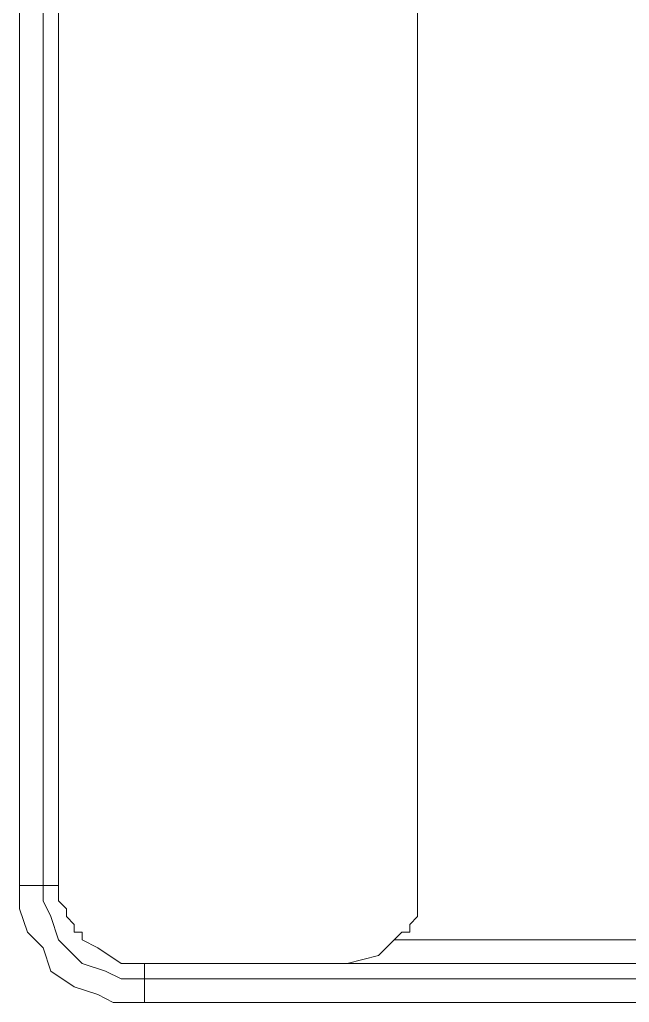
# Model space of a CAD drawing. Header units: centimetres. Extents: x -12.2 to 12.2, y -6.1 to 6.1.
# Drawn here: x -10.2065 to -9.9308, y 4.5384 to 4.9829 of the extents above; entities that cross this region are included whole.
import ezdxf

# ---------------------------------------------------------------- set-up
doc = ezdxf.new("R2010")
doc.units = ezdxf.units.CM
doc.header["$MEASUREMENT"] = 0
doc.layers.add('Camada 1', color=7, linetype='Continuous')

msp = doc.modelspace()

# ---------------------------------------------------------------- linework, layer by layer
at = {"layer": 'Camada 1', "lineweight": 9}
for points in [[(-10.20651, 4.59133), (-10.20651, 4.59133), (-10.20651, 5.37449), (-10.20651, 5.37449)], [(-10.19592, 5.37449), (-10.19592, 5.37449), (-10.19592, 4.59133), (-10.19592, 4.59133)], [(-10.18887, 4.59133), (-10.18887, 4.59133), (-10.18887, 5.37449), (-10.18887, 5.37449)], [(-10.02659, 5.37449), (-10.02659, 5.37449), (-10.02659, 4.59133), (-10.02659, 4.59133)], [(-10.19592, 4.59133), (-10.19592, 4.59133), (-10.18887, 4.59133), (-10.18887, 4.59133)], [(-10.03717, 4.56663), (-10.03717, 4.56663), (-9.90665, 4.56663), (-9.90665, 4.56663)], [(-10.15006, 4.54899), (-10.15006, 4.54899), (-10.15006, 4.55605), (-10.15006, 4.55605)], [(-9.61031, 4.55605), (-9.61031, 4.55605), (-10.15006, 4.55605), (-10.15006, 4.55605)], [(-10.15006, 4.55605), (-10.15006, 4.55605), (-10.06187, 4.55605), (-10.06187, 4.55605)], [(-10.15006, 4.54899), (-10.15006, 4.54899), (-9.61031, 4.54899), (-9.61031, 4.54899)], [(-9.61031, 4.53841), (-9.61031, 4.53841), (-10.15006, 4.53841), (-10.15006, 4.53841)]]:
    msp.add_open_spline(points, degree=3, dxfattribs=at)
for points, knots in [([(-10.15006, 4.53841), (-10.15006, 4.53841), (-10.16417, 4.53841), (-10.16417, 4.53841), (-10.16417, 4.53841), (-10.17123, 4.54194), (-10.17123, 4.54194), (-10.17123, 4.54194), (-10.18181, 4.54547), (-10.18181, 4.54547), (-10.18181, 4.54547), (-10.1924, 4.55252), (-10.1924, 4.55252), (-10.1924, 4.55252), (-10.19592, 4.56311), (-10.19592, 4.56311), (-10.19592, 4.56311), (-10.20298, 4.57016), (-10.20298, 4.57016), (-10.20298, 4.57016), (-10.20651, 4.58074), (-10.20651, 4.58074), (-10.20651, 4.58074), (-10.20651, 4.59133), (-10.20651, 4.59133)], [0, 0, 0, 0, 0.125, 0.125, 0.125, 0.25, 0.25, 0.25, 0.375, 0.375, 0.375, 0.5, 0.5, 0.5, 0.625, 0.625, 0.625, 0.75, 0.75, 0.75, 0.875, 0.875, 0.875, 1, 1, 1, 1]), ([(-10.20651, 4.59133), (-10.20651, 4.59133), (-10.20651, 4.59133), (-10.20651, 4.59133), (-10.20651, 4.59133), (-10.20298, 4.59133), (-10.20298, 4.59133), (-10.20298, 4.59133), (-10.19945, 4.59133), (-10.19945, 4.59133), (-10.19945, 4.59133), (-10.19592, 4.59133), (-10.19592, 4.59133)], [0, 0, 0, 0, 0.25, 0.25, 0.25, 0.5, 0.5, 0.5, 0.75, 0.75, 0.75, 1, 1, 1, 1]), ([(-10.19592, 4.59133), (-10.19592, 4.59133), (-10.19592, 4.58427), (-10.19592, 4.58427), (-10.19592, 4.58427), (-10.1924, 4.57722), (-10.1924, 4.57722), (-10.1924, 4.57722), (-10.18887, 4.56663), (-10.18887, 4.56663), (-10.18887, 4.56663), (-10.18181, 4.55958), (-10.18181, 4.55958), (-10.18181, 4.55958), (-10.17829, 4.55605), (-10.17829, 4.55605), (-10.17829, 4.55605), (-10.1677, 4.55252), (-10.1677, 4.55252), (-10.1677, 4.55252), (-10.16065, 4.54899), (-10.16065, 4.54899), (-10.16065, 4.54899), (-10.15006, 4.54899), (-10.15006, 4.54899)], [0, 0, 0, 0, 0.125, 0.125, 0.125, 0.25, 0.25, 0.25, 0.375, 0.375, 0.375, 0.5, 0.5, 0.5, 0.625, 0.625, 0.625, 0.75, 0.75, 0.75, 0.875, 0.875, 0.875, 1, 1, 1, 1]), ([(-10.17829, 4.56663), (-10.17829, 4.56663), (-10.17829, 4.57016), (-10.17829, 4.57016), (-10.17829, 4.57016), (-10.18181, 4.57016), (-10.18181, 4.57016), (-10.18181, 4.57016), (-10.18181, 4.57369), (-10.18181, 4.57369), (-10.18181, 4.57369), (-10.18534, 4.57722), (-10.18534, 4.57722), (-10.18534, 4.57722), (-10.18534, 4.58074), (-10.18534, 4.58074), (-10.18534, 4.58074), (-10.18887, 4.58427), (-10.18887, 4.58427), (-10.18887, 4.58427), (-10.18887, 4.5878), (-10.18887, 4.5878), (-10.18887, 4.5878), (-10.18887, 4.59133), (-10.18887, 4.59133)], [0, 0, 0, 0, 0.125, 0.125, 0.125, 0.25, 0.25, 0.25, 0.375, 0.375, 0.375, 0.5, 0.5, 0.5, 0.625, 0.625, 0.625, 0.75, 0.75, 0.75, 0.875, 0.875, 0.875, 1, 1, 1, 1]), ([(-10.02659, 4.59133), (-10.02659, 4.59133), (-10.02659, 4.5878), (-10.02659, 4.5878), (-10.02659, 4.5878), (-10.02659, 4.58427), (-10.02659, 4.58427), (-10.02659, 4.58427), (-10.02659, 4.58074), (-10.02659, 4.58074), (-10.02659, 4.58074), (-10.02659, 4.57722), (-10.02659, 4.57722), (-10.02659, 4.57722), (-10.03012, 4.57369), (-10.03012, 4.57369), (-10.03012, 4.57369), (-10.03012, 4.57016), (-10.03012, 4.57016), (-10.03012, 4.57016), (-10.03365, 4.57016), (-10.03365, 4.57016), (-10.03365, 4.57016), (-10.03717, 4.56663), (-10.03717, 4.56663)], [0, 0, 0, 0, 0.125, 0.125, 0.125, 0.25, 0.25, 0.25, 0.375, 0.375, 0.375, 0.5, 0.5, 0.5, 0.625, 0.625, 0.625, 0.75, 0.75, 0.75, 0.875, 0.875, 0.875, 1, 1, 1, 1]), ([(-10.15006, 4.55605), (-10.15006, 4.55605), (-10.15359, 4.55605), (-10.15359, 4.55605), (-10.15359, 4.55605), (-10.16065, 4.55605), (-10.16065, 4.55605), (-10.16065, 4.55605), (-10.17123, 4.56311), (-10.17123, 4.56311), (-10.17123, 4.56311), (-10.17829, 4.56663), (-10.17829, 4.56663)], [0, 0, 0, 0, 0.25, 0.25, 0.25, 0.5, 0.5, 0.5, 0.75, 0.75, 0.75, 1, 1, 1, 1]), ([(-10.17829, 4.56663), (-10.17829, 4.56663), (-10.17123, 4.56311), (-10.17123, 4.56311), (-10.17123, 4.56311), (-10.16065, 4.55605), (-10.16065, 4.55605), (-10.16065, 4.55605), (-10.15359, 4.55605), (-10.15359, 4.55605), (-10.15359, 4.55605), (-10.15006, 4.55605), (-10.15006, 4.55605)], [0, 0, 0, 0, 0.25, 0.25, 0.25, 0.5, 0.5, 0.5, 0.75, 0.75, 0.75, 1, 1, 1, 1]), ([(-10.06187, 4.55605), (-10.06187, 4.55605), (-10.05834, 4.55605), (-10.05834, 4.55605), (-10.05834, 4.55605), (-10.04423, 4.55958), (-10.04423, 4.55958), (-10.04423, 4.55958), (-10.03717, 4.56663), (-10.03717, 4.56663)], [0, 0, 0, 0, 0.333333, 0.333333, 0.333333, 0.666667, 0.666667, 0.666667, 1, 1, 1, 1]), ([(-10.15006, 4.53841), (-10.15006, 4.53841), (-10.15006, 4.53841), (-10.15006, 4.53841), (-10.15006, 4.53841), (-10.15006, 4.54194), (-10.15006, 4.54194), (-10.15006, 4.54194), (-10.15006, 4.54547), (-10.15006, 4.54547), (-10.15006, 4.54547), (-10.15006, 4.54899), (-10.15006, 4.54899)], [0, 0, 0, 0, 0.25, 0.25, 0.25, 0.5, 0.5, 0.5, 0.75, 0.75, 0.75, 1, 1, 1, 1])]:
    msp.add_open_spline(points, degree=3, knots=knots, dxfattribs=at)

doc.saveas('drawing.dxf')
